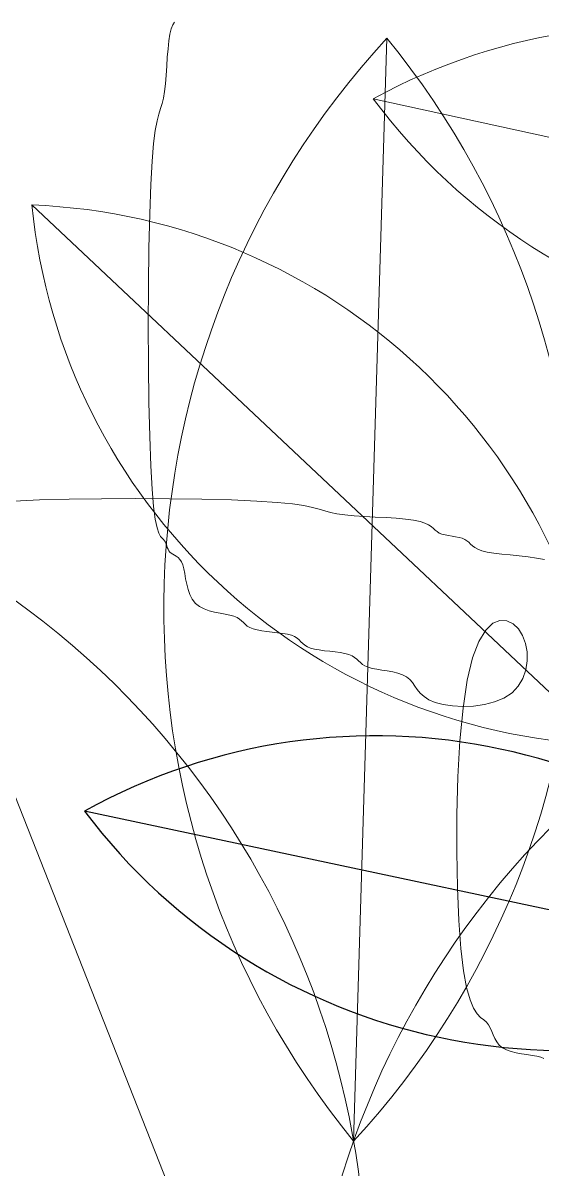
# Model space of a CAD drawing. Header units: millimetres. Extents: x 42 to 552, y 43 to 535.
# Drawn here: x 285.0285 to 285.0721, y 504.5114 to 504.6078 of the extents above; entities that cross this region are included whole.
import ezdxf

# ---------------------------------------------------------------- set-up
doc = ezdxf.new("R2010")
doc.units = ezdxf.units.MM
doc.header["$LTSCALE"] = 0.75
doc.header["$MEASUREMENT"] = 0
doc.layers.add('Gramado', color=9, linetype='Continuous', lineweight=0)
doc.layers.add('SOMBRA', color=9, linetype='Continuous')

# ---------------------------------------------------------------- blocks, each defined once
blk = doc.blocks.new('FOLHA')
at = {"layer": 'SOMBRA'}
blk.add_line((0, -7.105427357601002e-15), (0.00979813585637146, 0.1321827509515003), dxfattribs=at)
for centre, start, end in [((0.08092464051637194, 0.06045592846457737), 134.7592252412505, 216.7621042314082), ((-0.07112650466000048, 0.07172682248691586), 314.7592252412526, 36.76210423141026)]:
    blk.add_arc(centre, 0.1010134482592243, start, end, dxfattribs=at)
blk = doc.blocks.new('arbusto8vista')
for p, q in [((-0.2755260536550566, 0.3624429479843485), (-0.2757509518793881, 0.361554511786693)), ((-0.2752633220845553, 0.3631171514669234), (-0.2755260536550566, 0.3624429479843485)), ((-0.2749753682832932, 0.3636149281511933), (-0.2752633220845553, 0.3631171514669234)), ((-0.2757509518793881, 0.361554511786693), (-0.2759296092708325, 0.3604308395529472)), ((-0.2760704328570398, 0.3591181383453232), (-0.2761860332943797, 0.3576794178217568)), ((-0.2759296092708325, 0.3604308395529472), (-0.2760704328570398, 0.3591181383453232)), ((-0.2761860332943797, 0.3576794178217568), (-0.2762890212391937, 0.3561776876402263)), ((-0.2762890212391937, 0.3561776876402263), (-0.2763920073477948, 0.3546759574586815)), ((-0.2765076022764958, 0.3532372369351151), (-0.2766484166816383, 0.3519245357274912)), ((-0.2763920073477948, 0.3546759574586815), (-0.2765076022764958, 0.3532372369351151)), ((-0.2766484166816383, 0.3519245357274912), (-0.276827061219592, 0.3508008634937454)), ((-0.4796721637010535, 0.322303508122701), (-0.6091380630945196, 0.350708859900223)), ((-0.2773146555142887, 0.349061795795194), (-0.2776025883520958, 0.3481450025674064)), ((-0.2770519430710294, 0.3498903737937979), (-0.2773146555142887, 0.349061795795194)), ((-0.276827061219592, 0.3508008634937454), (-0.2770519430710294, 0.3498903737937979)), ((-0.2776025883520958, 0.3481450025674064), (-0.2779031313872053, 0.3469698671799222)), ((-0.2782036744223149, 0.345366262702214), (-0.278491607260122, 0.343164062203769)), ((-0.2779031313872053, 0.3469698671799222), (-0.2782036744223149, 0.345366262702214)), ((-0.278491607260122, 0.343164062203769), (-0.2787543197034097, 0.3401931387540458)), ((-0.2787543197034097, 0.3401931387540458), (-0.2789792015548471, 0.3362833654225454)), ((-0.2789792015548471, 0.3362833654225454), (-0.2791557443167108, 0.331339177134339)), ((-0.2791557443167108, 0.331339177134339), (-0.2792818462894786, 0.3255632562368902)), ((-0.2792818462894786, 0.3255632562368902), (-0.2793575074731507, 0.3192328469332892)), ((-0.2793575074731507, 0.3192328469332892), (-0.2793827278676986, 0.312625193426598)), ((-0.2793827278676986, 0.312625193426598), (-0.2793575074731507, 0.306017539919921)), ((-0.2793575074731507, 0.306017539919921), (-0.2792818462894786, 0.29968713061632)), ((-0.2792818462894786, 0.29968713061632), (-0.2791557443167108, 0.2939112097188712)), ((-0.2791557443167108, 0.2939112097188712), (-0.2789792015548471, 0.2889670214306648)), ((-0.2789792015548471, 0.2889670214306648), (-0.2787543197034097, 0.2850614487226864)), ((-0.6548688785992738, 0.28343047334522), (-0.6603397702253915, 0.2833548639516863)), ((-0.6491583858800141, 0.2834556764763931), (-0.6548688785992738, 0.28343047334522)), ((-0.6434478931607543, 0.28343047334522), (-0.6491583858800141, 0.2834556764763931)), ((-0.6379770015346367, 0.2833548639516863), (-0.6434478931607543, 0.28343047334522)), ((-0.2787543197034097, 0.2850614487226864), (-0.278491607260122, 0.2821199296376875)), ((-0.6653314596653104, 0.2832288482958063), (-0.66960434582586, 0.28305242637758)), ((-0.6603397702253915, 0.2833548639516863), (-0.6653314596653104, 0.2832288482958063)), ((-0.6329853120947178, 0.2832288482958063), (-0.6379770015346367, 0.2833548639516863)), ((-0.6287124259341681, 0.28305242637758), (-0.6329853120947178, 0.2832288482958063)), ((-0.6253317385446167, 0.2828276984579219), (-0.6287124259341681, 0.28305242637758)), ((-0.6227518230120097, 0.2825651658415183), (-0.6253317385446167, 0.2828276984579219)), ((-0.6208150468207236, 0.2822774300939273), (-0.6227518230120097, 0.2825651658415183)), ((-0.6193637774552769, 0.2819770927807497), (-0.6208150468207236, 0.2822774300939273)), ((-0.6182403824001028, 0.2816767554675721), (-0.6193637774552769, 0.2819770927807497)), ((-0.6172872291396345, 0.2813890197199811), (-0.6182403824001028, 0.2816767554675721)), ((-0.278491607260122, 0.2821199296376875), (-0.2782036744223149, 0.2799975409863293)), ((-0.6163466851583621, 0.2811264871035632), (-0.6172872291396345, 0.2813890197199811)), ((-0.6152611179406904, 0.2809017591839051), (-0.6163466851583621, 0.2811264871035632)), ((-0.6139117777133549, 0.2807232369539179), (-0.6152611179406904, 0.2809017591839051)), ((-0.6123354456720449, 0.2805825191156828), (-0.6139117777133549, 0.2807232369539179)), ((-0.6106077857548087, 0.2804670037986057), (-0.6123354456720449, 0.2805825191156828)), ((-0.6088044618995809, 0.2803640891321066), (-0.6106077857548087, 0.2804670037986057)), ((-0.6070011380443248, 0.2802611732456057), (-0.6088044618995809, 0.2803640891321066)), ((-0.6052734781270885, 0.2801456542684804), (-0.6070011380443248, 0.2802611732456057)), ((-0.6036971460858069, 0.2800049303301506), (-0.6052734781270885, 0.2801456542684804)), ((-0.6023478058584715, 0.2798263995600223), (-0.6036971460858069, 0.2800049303301506)), ((-0.601280103698997, 0.2796016607618839), (-0.6023478058584715, 0.2798263995600223)), ((-0.6004646151252189, 0.2793391154369544), (-0.601280103698997, 0.2796016607618839)), ((-0.2782036744223149, 0.2799975409863293), (-0.2779031313872053, 0.2785493595792587)), ((-0.5998508979708106, 0.2790513657608216), (-0.6004646151252189, 0.2793391154369544)), ((-0.5993885100695309, 0.278751013909087), (-0.5998508979708106, 0.2790513657608216)), ((-0.5990270092550816, 0.2784506620573666), (-0.5993885100695309, 0.278751013909087)), ((-0.5987159533612498, 0.2781629123812337), (-0.5990270092550816, 0.2784506620573666)), ((-0.5984049002217375, 0.2779003670563043), (-0.5987159533612498, 0.2781629123812337)), ((-0.598043407670275, 0.2776756282581658), (-0.5984049002217375, 0.2779003670563043)), ((-0.5975936439674001, 0.2774970974372053), (-0.598043407670275, 0.2776756282581658)), ((-0.2779031313872053, 0.2785493595792587), (-0.2776025883520958, 0.277630462227151)), ((-0.2776025883520958, 0.277630462227151), (-0.2773146555142887, 0.2770959257406673)), ((-0.5970682190808532, 0.2773563731430357), (-0.5975936439674001, 0.2774970974372053)), ((-0.5964923534052105, 0.2772408532000696), (-0.5970682190808532, 0.2773563731430357)), ((-0.5958912673350198, 0.2771379354326911), (-0.5964923534052105, 0.2772408532000696)), ((-0.5952901812648292, 0.2770350176653125), (-0.5958912673350198, 0.2771379354326911)), ((-0.5947143155891865, 0.2769194977223464), (-0.5952901812648292, 0.2770350176653125)), ((-0.5941888907026396, 0.2767787734281768), (-0.5947143155891865, 0.2769194977223464)), ((-0.5937391269997647, 0.2766002426072305), (-0.5941888907026396, 0.2767787734281768)), ((-0.5933786853745744, 0.2763755038090778), (-0.5937391269997647, 0.2766002426072305)), ((-0.593074988719053, 0.2761129584841484), (-0.5933786853745744, 0.2763755038090778)), ((-0.5927839004245641, 0.2758252088080155), (-0.593074988719053, 0.2761129584841484)), ((-0.5924612838825567, 0.2755248569562951), (-0.5927839004245641, 0.2758252088080155)), ((-0.2773146555142887, 0.2770959257406673), (-0.2770519430710294, 0.2768008269304687)), ((-0.2770519430710294, 0.2768008269304687), (-0.276827061219592, 0.2766002426072305)), ((-0.276827061219592, 0.2766002426072305), (-0.2766484166816383, 0.2763755038090778)), ((-0.2766484166816383, 0.2763755038090778), (-0.2765076022764958, 0.2761129584841484)), ((-0.2765076022764958, 0.2761129584841484), (-0.2763920073477948, 0.2758252088080155)), ((-0.2763920073477948, 0.2758252088080155), (-0.2762890212391937, 0.2755248569562951)), ((-0.5920630024844797, 0.2752245051045605), (-0.5924612838825567, 0.2755248569562951)), ((-0.5915449196217537, 0.2749367554284419), (-0.5920630024844797, 0.2752245051045605)), ((-0.5908628986857707, 0.2746742101034982), (-0.5915449196217537, 0.2749367554284419)), ((-0.5899728030679512, 0.2744494713053598), (-0.5908628986857707, 0.2746742101034982)), ((-0.5888483610649473, 0.2742698903539349), (-0.5899728030679512, 0.2744494713053598)), ((-0.587534760594167, 0.2741218151465148), (-0.5888483610649473, 0.2742698903539349)), ((-0.5860950544781645, 0.2739863427246974), (-0.587534760594167, 0.2741218151465148)), ((-0.5845922955395793, 0.2738445701300947), (-0.5860950544781645, 0.2739863427246974)), ((-0.583089536600994, 0.2736775944043046), (-0.5845922955395793, 0.2738445701300947)), ((-0.2762890212391937, 0.2755248569562951), (-0.2761860332943797, 0.2752245051045605)), ((-0.2761860332943797, 0.2752245051045605), (-0.2760704328570398, 0.2749367554284419)), ((-0.2760704328570398, 0.2749367554284419), (-0.2759296092708325, 0.2746742101034982)), ((-0.2759296092708325, 0.2746742101034982), (-0.2757509518793881, 0.2744494713053598)), ((-0.2757509518793881, 0.2744494713053598), (-0.2755260536550566, 0.2742688401726383)), ((-0.2755260536550566, 0.2742688401726383), (-0.2752633220845553, 0.2741134136961136)), ((-0.2752633220845553, 0.2741134136961136), (-0.2749753682832932, 0.2739579878296041)), ((-0.2749753682832932, 0.2739579878296041), (-0.2746748033666506, 0.2737773585268997)), ((-0.2746748033666506, 0.2737773585268997), (-0.2743742384500081, 0.273546321741847)), ((-0.58164983048502, 0.2734665125889677), (-0.583089536600994, 0.2736775944043046)), ((-0.5803362300142112, 0.2731924217256534), (-0.58164983048502, 0.2734665125889677)), ((-0.2743742384500081, 0.273546321741847), (-0.274086284648746, 0.2732396734282219)), ((-0.274086284648746, 0.2732396734282219), (-0.2738235530782447, 0.2728322095398426)), ((-0.2738235530782447, 0.2728322095398426), (-0.2735986548539131, 0.2722987260305416)), ((-0.2735986548539131, 0.2722987260305416), (-0.2734178956864355, 0.2716245205146066)), ((-0.2734178956864355, 0.2716245205146066), (-0.2732623596678252, 0.2708368972483157)), ((-0.2732623596678252, 0.2708368972483157), (-0.2731068254854279, 0.2699736621484732)), ((-0.2731068254854279, 0.2699736621484732), (-0.2729260718265891, 0.2690726211318406)), ((-0.2729260718265891, 0.2690726211318406), (-0.2726948773786262, 0.268171580115208)), ((-0.2726948773786262, 0.268171580115208), (-0.2723880208289131, 0.2673083450153655)), ((-0.2723880208289131, 0.2673083450153655), (-0.2719802808647671, 0.2665207217490746)), ((-0.2719802808647671, 0.2665207217490746), (-0.2714464361735338, 0.2658465162331396)), ((-0.2714464361735338, 0.2658465162331396), (-0.2707717742463274, 0.2653130327238244)), ((-0.2707717742463274, 0.2653130327238244), (-0.2699836177892792, 0.2649055688354593)), ((-0.2699836177892792, 0.2649055688354593), (-0.2691197983123743, 0.2645989205218342)), ((-0.2691197983123743, 0.2645989205218342), (-0.2682181473255412, 0.2643678837367673)), ((-0.2682181473255412, 0.2643678837367673), (-0.267316496338708, 0.2641872544340771)), ((-0.267316496338708, 0.2641872544340771), (-0.2664526768618032, 0.2640318285675676)), ((-0.2664526768618032, 0.2640318285675676), (-0.265664520404755, 0.2638764020910429)), ((-0.265664520404755, 0.2638764020910429), (-0.2649898584775485, 0.2636957709583214)), ((-0.2649898584775485, 0.2636957709583214), (-0.2644539120867648, 0.263471032160183)), ((-0.2644539120867648, 0.263471032160183), (-0.2640314602257945, 0.2632084868352393)), ((-0.2640314602257945, 0.2632084868352393), (-0.2636846713847092, 0.2629207371591065)), ((-0.2636846713847092, 0.2629207371591065), (-0.2633757140535522, 0.2626203853073861)), ((-0.2633757140535522, 0.2626203853073861), (-0.2630667567223952, 0.2623200334556657)), ((-0.2630667567223952, 0.2623200334556657), (-0.2627199678812815, 0.2620322837795328)), ((-0.2214078023393427, 0.2624859848746866), (-0.2226100182428183, 0.2613350028945831)), ((-0.2202055864358385, 0.2629816622638828), (-0.2214078023393427, 0.2624859848746866)), ((-0.2190538131576716, 0.262922850941905), (-0.2202055864358385, 0.2629816622638828)), ((-0.2180029251301505, 0.2624103667885294), (-0.2190538131576716, 0.262922850941905)), ((-0.2171033649785841, 0.2615450256835032), (-0.2180029251301505, 0.2624103667885294)), ((-0.2627199678812815, 0.2620322837795328), (-0.2622975160203111, 0.2617697384546034)), ((-0.2622975160203111, 0.2617697384546034), (-0.2617615696295559, 0.2615449996564507)), ((-0.2617615696295559, 0.2615449996564507), (-0.261086907702321, 0.2613664688863366)), ((-0.261086907702321, 0.2613664688863366), (-0.2602987512453012, 0.2612257449480069)), ((-0.2602987512453012, 0.2612257449480069), (-0.2594349317683964, 0.2611102259708815)), ((-0.2594349317683964, 0.2611102259708815), (-0.2585332807815348, 0.2610073100843664)), ((-0.2585332807815348, 0.2610073100843664), (-0.2576316297947017, 0.2609043954178674)), ((-0.2576316297947017, 0.2609043954178674), (-0.2567678103177968, 0.2607888801008045)), ((-0.2567678103177968, 0.2607888801008045), (-0.255979653860777, 0.2606481622625694)), ((-0.255979653860777, 0.2606481622625694), (-0.2553049919335422, 0.2604696400325679)), ((-0.2553049919335422, 0.2604696400325679), (-0.2547690455427585, 0.260244912112924)), ((-0.2547690455427585, 0.260244912112924), (-0.2543465936817881, 0.2599823794965062)), ((-0.2226100182428183, 0.2613350028945831), (-0.2237617915209853, 0.2594279004438249)), ((-0.2163992699236417, 0.2604213425712771), (-0.2171033649785841, 0.2615450256835032)), ((-0.215909555567265, 0.2591086286551274), (-0.2163992699236417, 0.2604213425712771)), ((-0.2543465936817881, 0.2599823794965062), (-0.2539998048407028, 0.2596946437489152)), ((-0.2539998048407028, 0.2596946437489152), (-0.2536908475095458, 0.2593943064357376)), ((-0.2536908475095458, 0.2593943064357376), (-0.2533818901783889, 0.25909396912256)), ((-0.2533818901783889, 0.25909396912256), (-0.2530351013373036, 0.258806233374969)), ((-0.2530351013373036, 0.258806233374969), (-0.2526126494763332, 0.2585437007585512)), ((-0.2526126494763332, 0.2585437007585512), (-0.2520767030855495, 0.2583189728389073)), ((-0.2520767030855495, 0.2583189728389073), (-0.2514020411583431, 0.2581404506089058)), ((-0.2237617915209853, 0.2594279004438249), (-0.2248126795485064, 0.256663861642636)), ((-0.2156468321066995, 0.2576698942030191), (-0.215909555567265, 0.2591086286551274)), ((-0.2514020411583431, 0.2581404506089058), (-0.2506138847012949, 0.2579997327706707)), ((-0.2506138847012949, 0.2579997327706707), (-0.24975006522439, 0.2578842174536078)), ((-0.24975006522439, 0.2578842174536078), (-0.2488484142375569, 0.2577813027871088)), ((-0.2488484142375569, 0.2577813027871088), (-0.2479467632506953, 0.2576783869005936)), ((-0.2479467632506953, 0.2576783869005936), (-0.2470829437737905, 0.2575628679234683)), ((-0.2470829437737905, 0.2575628679234683), (-0.2462947873167707, 0.2574221439851385)), ((-0.2462947873167707, 0.2574221439851385), (-0.2456201253895642, 0.2572436132150244)), ((-0.2456201253895642, 0.2572436132150244), (-0.2450841789222693, 0.2570188744168718)), ((-0.2450841789222693, 0.2570188744168718), (-0.2446617265257203, 0.2567563290919423)), ((-0.2446617265257203, 0.2567563290919423), (-0.2443149362309782, 0.2564685794158095)), ((-0.2443149362309782, 0.2564685794158095), (-0.2440059760689905, 0.2561682275640891)), ((-0.2248126795485064, 0.256663861642636), (-0.2257122397000728, 0.252942070611283)), ((-0.2156237097392761, 0.2561681494829315), (-0.2156468321066995, 0.2576698942030191)), ((-0.2440059760689905, 0.2561682275640891), (-0.2436970140707899, 0.2558678757123545)), ((-0.2436970140707899, 0.2558678757123545), (-0.2433502182673806, 0.2555801260362358)), ((-0.2433502182673806, 0.2555801260362358), (-0.2429277566897952, 0.2553175807112922)), ((-0.2429277566897952, 0.2553175807112922), (-0.2423917973690095, 0.2550928419131537)), ((-0.2423917973690095, 0.2550928419131537), (-0.2417171190688805, 0.2549132609108966)), ((-0.2417171190688805, 0.2549132609108966), (-0.2409289434846187, 0.2547651853476367)), ((-0.2409289434846187, 0.2547651853476367), (-0.2400651030442589, 0.2546297119599643)), ((-0.2400651030442589, 0.2546297119599643), (-0.2391634301758927, 0.2544879374844982)), ((-0.2391634301758927, 0.2544879374844982), (-0.2382617573074981, 0.2543209586578428)), ((-0.2163467090728659, 0.2532276703107499), (-0.2158527986622119, 0.2546664047628582)), ((-0.2158527986622119, 0.2546664047628582), (-0.2156237097392761, 0.2561681494829315)), ((-0.2382617573074981, 0.2543209586578428), (-0.2373979168671383, 0.2541098722165884)), ((-0.2373979168671383, 0.2541098722165884), (-0.2366097412829049, 0.2538357748973681)), ((-0.2366097412829049, 0.2538357748973681), (-0.2359350629827759, 0.2534797634367436)), ((-0.2359350629827759, 0.2534797634367436), (-0.2353959510361676, 0.2530302858404667)), ((-0.2353959510361676, 0.2530302858404667), (-0.234951421077767, 0.2525051951905937)), ((-0.2257122397000728, 0.252942070611283), (-0.2264205382306272, 0.2482226211212151)), ((-0.217118051168427, 0.2519149563946002), (-0.2163467090728659, 0.2532276703107499)), ((-0.234951421077767, 0.2525051951905937), (-0.2345447253836141, 0.2519296958383279)), ((-0.2345447253836141, 0.2519296958383279), (-0.2341191162297775, 0.2513289921348871)), ((-0.2341191162297775, 0.2513289921348871), (-0.2336178458922689, 0.2507282884314321)), ((-0.2336178458922689, 0.2507282884314321), (-0.2329841666471566, 0.2501527890791806)), ((-0.2195287590006672, 0.2499059790376492), (-0.2181794351462258, 0.2507912732823598)), ((-0.2181794351462258, 0.2507912732823598), (-0.217118051168427, 0.2519149563946002)), ((-0.2329841666471566, 0.2501527890791806), (-0.2321613307704524, 0.2496276984293075)), ((-0.2321613307704524, 0.2496276984293075), (-0.2310925905382248, 0.2491782208330164)), ((-0.2310925905382248, 0.2491782208330164), (-0.2297432666837835, 0.2488285104093677)), ((-0.2297432666837835, 0.2488285104093677), (-0.2281669537697155, 0.2485985203488923)), ((-0.2246360128422111, 0.2485733131509846), (-0.2228327108685164, 0.2488159019303424)), ((-0.2228327108685164, 0.2488159019303424), (-0.2211050719147067, 0.2492538229064394)), ((-0.2211050719147067, 0.2492538229064394), (-0.2195287590006672, 0.2499059790376492)), ((-0.2281669537697155, 0.2485985203488923), (-0.2264393148159058, 0.2485071536099639)), ((-0.2264205382306272, 0.2482226211212151), (-0.2269396769162313, 0.2427092455486957)), ((-0.2264393148159058, 0.2485071536099639), (-0.2246360128422111, 0.2485733131509846)), ((-0.2269396769162313, 0.2427092455486957), (-0.2272822664131979, 0.2366665859212276)), ((-0.2272822664131979, 0.2366665859212276), (-0.2274609173778686, 0.2303592842662709)), ((-0.2274609173778686, 0.2303592842662709), (-0.2274882404665846, 0.2240519826113285)), ((-0.2274882404665846, 0.2240519826113285), (-0.2273768463356873, 0.2180093229838462)), ((-0.2273768463356873, 0.2180093229838462), (-0.2271393456414614, 0.212495947411341)), ((-0.2271393456414614, 0.212495947411341), (-0.2267883490402482, 0.2077764979212731)), ((-0.2267883490402482, 0.2077764979212731), (-0.2263385689644792, 0.2040473556716478)), ((-0.2263385689644792, 0.2040473556716478), (-0.2258131249507187, 0.2012318583426236)), ((-0.2258131249507187, 0.2012318583426236), (-0.225237238311621, 0.1991850827448332)), ((-0.225237238311621, 0.1991850827448332), (-0.2246361303598974, 0.197762105688966)), ((-0.2246361303598974, 0.197762105688966), (-0.2240350224081453, 0.1968180039856549)), ((-0.2240350224081453, 0.1968180039856549), (-0.2234591357690761, 0.1962078544455892)), ((-0.2234591357690761, 0.1962078544455892), (-0.2229336917552871, 0.1957867338794301)), ((-0.2229336917552871, 0.1957867338794301), (-0.2224839116795181, 0.1954097190978246)), ((-0.2224839116795181, 0.1954097190978246), (-0.2221255589003874, 0.1949602415015477)), ((-0.2221255589003874, 0.1949602415015477), (-0.2218365649605971, 0.1944351508516746)), ((-0.2218365649605971, 0.1944351508516746), (-0.2215854034488416, 0.1938596514994089)), ((-0.2215854034488416, 0.1938596514994089), (-0.2213405479538437, 0.1932589477959681)), ((-0.2213405479538437, 0.1932589477959681), (-0.221070472064298, 0.1926582440925131)), ((-0.221070472064298, 0.1926582440925131), (-0.2207436493688988, 0.1920827447402473)), ((-0.2207436493688988, 0.1920827447402473), (-0.2203285534563406, 0.1915576540903885)), ((-0.2203285534563406, 0.1915576540903885), (-0.2197936579153463, 0.1911081764940974)), ((-0.2197936579153463, 0.1911081764940974), (-0.2191189959881115, 0.1907521650843194)), ((-0.2191189959881115, 0.1907521650843194), (-0.2183308395310917, 0.1904780681209246)), ((-0.2183308395310917, 0.1904780681209246), (-0.2174670200541868, 0.1902669826455252)), ((-0.2174670200541868, 0.1902669826455252), (-0.2165653690673253, 0.1901000056997191)), ((-0.2165653690673253, 0.1901000056997191), (-0.2156637180804921, 0.1899582343251467)), ((-0.2156637180804921, 0.1899582343251467), (-0.2147998986035873, 0.1898227655633775)), ((-0.2147998986035873, 0.1898227655633775), (-0.2140117421465675, 0.1896746964560379)), ((-0.2140117421465675, 0.1896746964560379), (-0.2133370802193326, 0.1894951240447398)), ((-0.2133370802193326, 0.1894951240447398), (-0.2128032355280993, 0.1892703961250959)), ((-0.5700648782059261, -0.08741280304023746), (-0.6666080697930568, 0.003404019594867691))]:
    blk.add_line(p, q)
for centre, start, end in [((-0.5607425940289943, 0.2620432222317817), 36.6237112759075, 118.626590266065), ((-0.5280676327664935, 0.4109691457911282), 216.6237112759052, 298.6265902660628), ((-0.6705702253156005, -0.09753169288015329), 5.749172397078103, 87.75205138723548), ((-0.5661027226834392, 0.01352290943471246), 185.7491723970765, 267.7520513872338)]:
    blk.add_arc(centre, 0.1010134482592243, start, end)
at = {"rotation": 82.22966397680052}
blk.add_blockref('FOLHA', (-0.5280967314563725, -0.1261262179869505), dxfattribs=at)
blk = doc.blocks.new('arbusto7vista')
for p, q in [((-0.4366321856655304, 0.7914119196475156), (-0.442236835807762, 0.605933018413694)), ((-0.5163606634823452, 0.7073706040454368), (-0.4482699433393691, 0.5347511128616844))]:
    blk.add_line(p, q)
for centre, start, end in [((-0.3327553898390647, 0.6954489263735724), 137.2677700299597, 219.2706490201171), ((-0.5461136316342277, 0.7018960116876798), 317.2677700299574, 39.27064902011477), ((-0.3830323367404276, 0.6602235778670291), 160.525592060156, 242.5284710503145), ((-0.5815982700813151, 0.5818981390401206), 340.5255920601539, 62.52847105031081), ((-0.3089085090658727, 0.558785992235272), 120.6508448383217, 202.6537238284791), ((-0.5115128315888455, 0.6259781997147513), 300.6508448383195, 22.65372382847625)]:
    blk.add_arc(centre, 0.141418827562914, start, end)

msp = doc.modelspace()

# ---------------------------------------------------------------- block references
at = {"layer": 'Gramado', "xscale": 0.5, "yscale": 0.5, "zscale": 0.5}
for name, p in [('arbusto8vista', (285.362506121478, 504.5908006515845)), ('arbusto8vista', (285.1786968494112, 504.4260773757332)), ('arbusto8vista', (285.362506121478, 504.4260773757333)), ('arbusto7vista', (285.2773970857772, 504.2108161244648))]:
    msp.add_blockref(name, p, dxfattribs=at)

doc.saveas('drawing.dxf')
